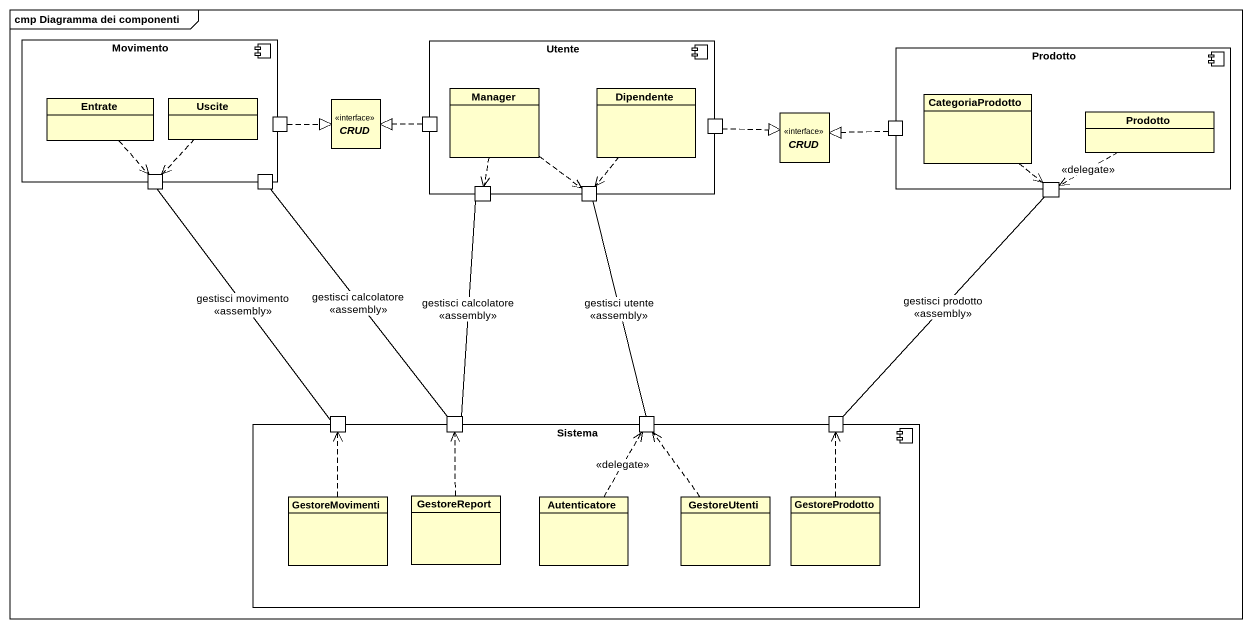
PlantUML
@startuml
mainframe cmp Diagramma dei componenti
allowmixing
hide circle
hide empty members
component Movimento {
  class Entrate
  class Uscite
  port " " as port1
  port " " as port5
  port " " as port6
}
component Utente {
  class Manager
  class Dipendente
  port " " as port2
  port " " as port3
  port " " as port7
  port " " as port8
}
component Prodotto {
  port " " as port4
  class CategoriaProdotto
  class "Prodotto" as Prodotto_2
  port " " as port9
}
interface CRUD
interface "CRUD" as CRUD_2
component Sistema {
  port " " as port10
  port " " as port11
  port " " as port12
  port " " as port13
  class GestoreMovimenti
  class GestoreReport
  class Autenticatore
  class GestoreUtenti
  class GestoreProdotto
}
Manager ..> port7
Manager ..> port8
Dipendente ..> port8
Entrate ..> port5
Uscite ..> port5
port1 .right.|> CRUD
port2 .left.|> CRUD
port3 .right.|> CRUD_2
port4 .left.|> CRUD_2
CategoriaProdotto ..> port9
Prodotto_2 .left.> port9 : <<delegate>>
port10 -up- port5 : gestisci movimento\n<<assembly>>
port11 -up- port6 : gestisci calcolatore\n<<assembly>>
port11 -up- port7 : gestisci calcolatore\n<<assembly>>
port12 -up- port8 : gestisci utente\n<<assembly>>
port13 -up- port9 : gestisci prodotto\n<<assembly>>
GestoreMovimenti .up.> port10
GestoreReport .up.> port11
Autenticatore .up.> port12 : <<delegate>>
GestoreUtenti .up.> port12
GestoreProdotto .up.> port13
@enduml
